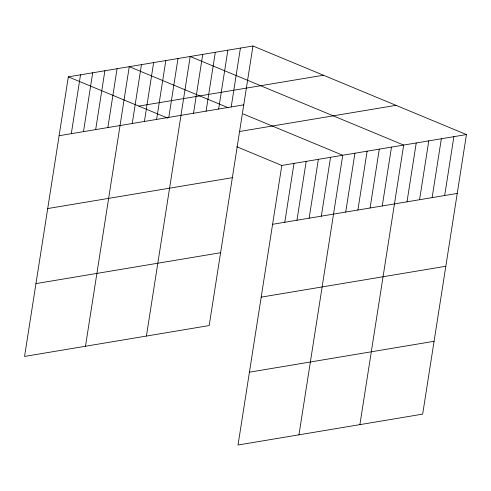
<?xml version="1.0" encoding="UTF-8"?>
<svg xmlns="http://www.w3.org/2000/svg" width="491" height="491" viewBox="0 0 491 491"><rect width="100%" height="100%" fill="white"/><g stroke="black" fill="none" stroke-linecap="round" stroke-linejoin="round"><path stroke-width="0.74" d="M252.969 45.988L68.329 76.866L24.55 356.435L209.191 325.558L252.969 45.988L466.45 134.565L422.671 414.134L238.031 445.012L281.809 165.442L466.45 134.565M71.299 133.687L80.518 74.828M83.482 131.649L92.701 72.791M95.671 129.612L104.89 70.753M107.86 127.574L117.073 68.715M85.483 346.247L129.262 66.678L228.051 107.664M132.232 123.493L141.445 64.64M144.415 121.455L153.634 62.602M156.604 119.417L165.823 60.565M168.787 117.38L178.006 58.521M146.416 336.053L190.195 56.483L403.67 145.066L359.891 424.635M193.534 113.243L202.746 54.384M206.085 111.144L215.304 52.285M218.642 109.045L227.861 50.186M231.2 106.946L240.418 48.087M284.78 222.263L293.992 163.405M296.963 220.226L306.181 161.367M309.152 218.188L318.364 159.33M321.335 216.15L330.553 157.292M298.964 434.823L342.743 155.254L243.26 113.98M345.707 212.075L354.925 153.217M357.896 210.038L367.115 151.179M370.085 208L379.298 149.141M382.268 205.962L391.487 147.104M407.008 201.826L416.227 142.967M419.566 199.72L428.784 140.868M432.123 197.621L441.341 138.763M444.68 195.522L453.893 136.664M138.775 106.099L323.422 75.221M59.11 135.725L243.757 104.847M239.32 131.539L396.004 105.338M47.707 208.558L232.347 177.681M272.591 224.301L457.231 193.423M35.953 283.602L220.6 252.724M261.187 297.135L445.828 266.257M249.434 372.178L434.075 341.3M68.329 76.866L167.812 118.141M236.723 146.735L281.809 165.442"/></g></svg>
